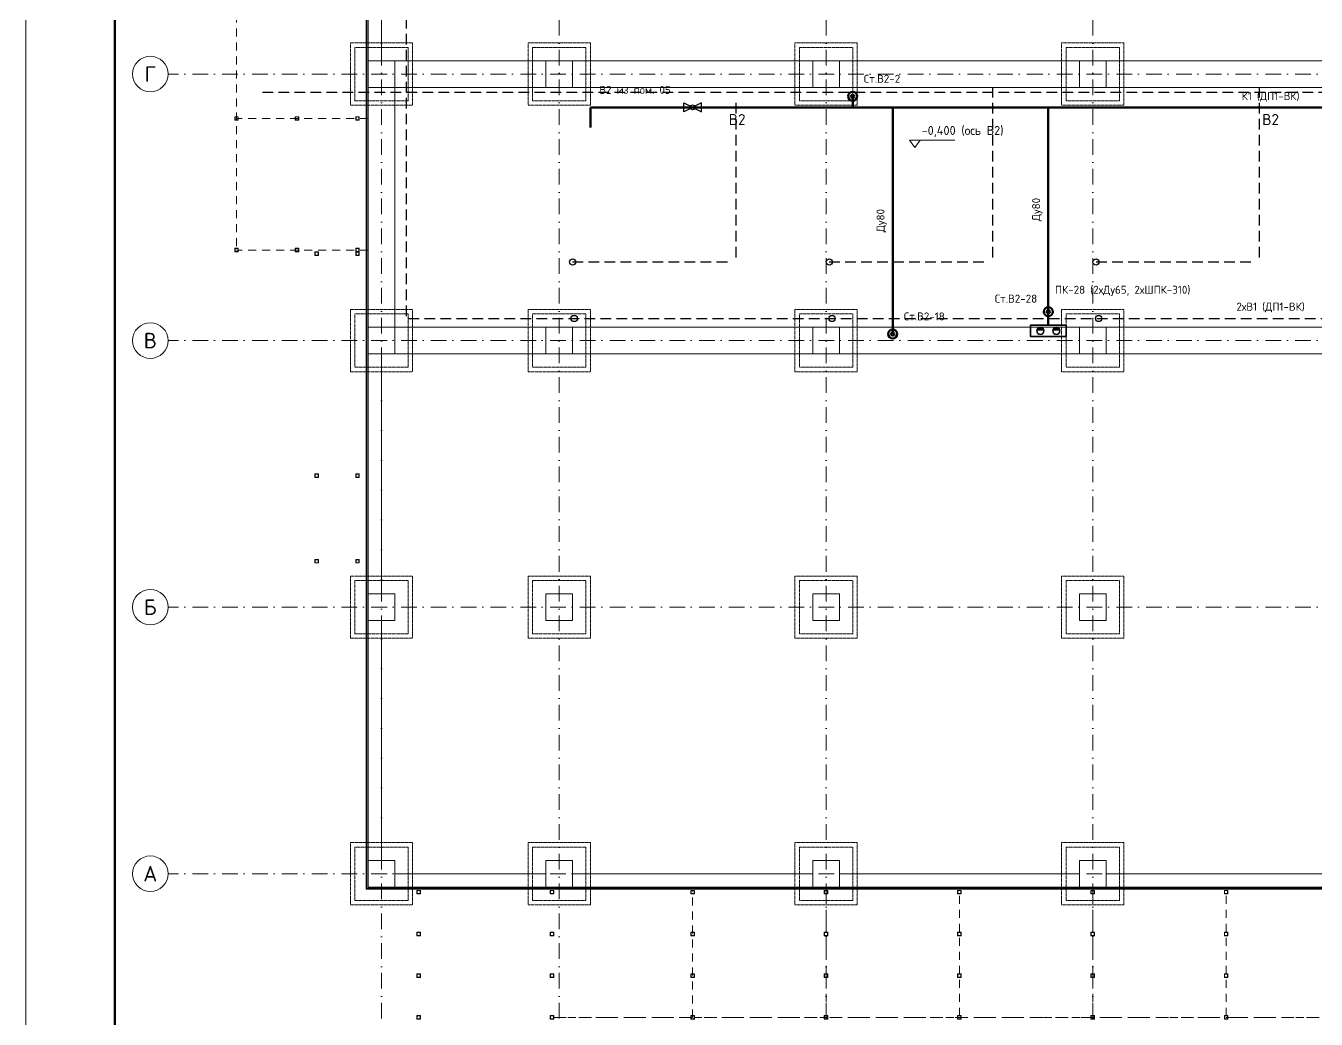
# Model space of a CAD drawing. Header units: millimetres. Extents: x 0 to 2118900, y -20000 to 84100.
# Drawn here: x 0 to 29026, y 20725 to 43086 of the extents above; entities that cross this region are included whole.
import ezdxf
from ezdxf.enums import TextEntityAlignment as Align

# ---------------------------------------------------------------- set-up
doc = ezdxf.new("R2010")
doc.units = ezdxf.units.MM
for name, pattern in [('DASHED', [1.524, 1.27, -0.254]), ('Dot & Dashed', [670.277762, 352.777767, -176.388884, 0, -141.111112]), ('thk_line_type', [315, 180, -135]), ('ПТ_ШТРИХ', [6, 4, -2]), ('Штриховая (2)', [564.444447, 282.222223, -282.222223])]:
    doc.linetypes.add(name, pattern=pattern)
for name, color, linetype, lineweight in [('АР_подоснова', 8, 'Continuous', 13), ('ПТ_арматура', 7, 'Continuous', 30), ('ПТ_В2', 3, 'Continuous', 50), ('ПТ_оси', 8, 'Continuous', 13), ('ПТ_ПК', 30, 'Continuous', 35), ('ПТ_рамка', 7, 'Continuous', 50), ('ПТ_рамка_тонк', 7, 'Continuous', 18), ('ПТ_смежные', 8, 'Continuous', 35), ('ПТ_текст', 7, 'Continuous', 18)]:
    doc.layers.add(name, color=color, linetype=linetype, lineweight=lineweight)
doc.styles.add('АР_текст_1', font='arial.ttf')
doc.styles.add('ПТ', font='isocpeur.ttf')

# ---------------------------------------------------------------- blocks, each defined once
blk = doc.blocks.new('Колонна SHS ГК 27')
at = {"color": 0, "linetype": 'Continuous', "lineweight": -2}
for p, q in [((40, 40), (-40, 40)), ((-40, 40), (-40, -40)), ((-33.7, -33.7), (-33.7, 33.7)), ((-33.7, 33.7), (33.7, 33.7)), ((33.7, 33.7), (33.7, -33.7)), ((40, -40), (40, 40)), ((-40, -40), (40, -40)), ((33.7, -33.7), (-33.7, -33.7))]:
    blk.add_line(p, q, dxfattribs=at)
blk = doc.blocks.new('Перекрытие_1', base_point=(-300, 11700))
at = {"color": 0, "linetype": 'Continuous', "lineweight": -2, "flags": 128}
blk.add_lwpolyline([(-300, 11700), (-300, 18300), (98300, 18300), (98300, 11700), (52300, 11700), (52300, 5700), (45700, 5700), (45700, 11700)], close=True, dxfattribs=at)
blk = doc.blocks.new('Перекрытие_3', base_point=(-700, 12700))
at = {"color": 0, "linetype": 'Dashed', "lineweight": -2, "flags": 128}
blk.add_lwpolyline([(-700, 12700), (700, 12700), (700, 11300), (-700, 11300)], close=True, dxfattribs=at)
blk = doc.blocks.new('Перекрытие_4', base_point=(-600, 12600))
at = {"color": 0, "linetype": 'Dashed', "lineweight": -2, "flags": 128}
blk.add_lwpolyline([(-600, 12600), (600, 12600), (600, 11400), (-600, 11400)], close=True, dxfattribs=at)
blk = doc.blocks.new('Перекрытие_5', base_point=(3300, 12700))
at = {"color": 0, "linetype": 'Dashed', "lineweight": -2, "flags": 128}
blk.add_lwpolyline([(3300, 12700), (4700, 12700), (4700, 11300), (3300, 11300)], close=True, dxfattribs=at)
blk = doc.blocks.new('Перекрытие_6', base_point=(3400, 12600))
at = {"color": 0, "linetype": 'Dashed', "lineweight": -2, "flags": 128}
blk.add_lwpolyline([(3400, 12600), (4600, 12600), (4600, 11400), (3400, 11400)], close=True, dxfattribs=at)
blk = doc.blocks.new('Перекрытие_35', base_point=(15300, 12700))
at = {"color": 0, "linetype": 'Dashed', "lineweight": -2, "flags": 128}
blk.add_lwpolyline([(15300, 12700), (16700, 12700), (16700, 11300), (15300, 11300)], close=True, dxfattribs=at)
blk = doc.blocks.new('Перекрытие_36', base_point=(15400, 12600))
at = {"color": 0, "linetype": 'Dashed', "lineweight": -2, "flags": 128}
blk.add_lwpolyline([(15400, 12600), (16600, 12600), (16600, 11400), (15400, 11400)], close=True, dxfattribs=at)
blk = doc.blocks.new('Перекрытие_37', base_point=(9300, 12700))
at = {"color": 0, "linetype": 'Dashed', "lineweight": -2, "flags": 128}
blk.add_lwpolyline([(9300, 12700), (10700, 12700), (10700, 11300), (9300, 11300)], close=True, dxfattribs=at)
blk = doc.blocks.new('Перекрытие_38', base_point=(9400, 12600))
at = {"color": 0, "linetype": 'Dashed', "lineweight": -2, "flags": 128}
blk.add_lwpolyline([(9400, 12600), (10600, 12600), (10600, 11400), (9400, 11400)], close=True, dxfattribs=at)
blk = doc.blocks.new('Перекрытие_39', base_point=(-700, 6700))
at = {"color": 0, "linetype": 'Dashed', "lineweight": -2, "flags": 128}
blk.add_lwpolyline([(-700, 6700), (700, 6700), (700, 5300), (-700, 5300)], close=True, dxfattribs=at)
blk = doc.blocks.new('Перекрытие_40', base_point=(-600, 6600))
at = {"color": 0, "linetype": 'Dashed', "lineweight": -2, "flags": 128}
blk.add_lwpolyline([(-600, 6600), (600, 6600), (600, 5400), (-600, 5400)], close=True, dxfattribs=at)
blk = doc.blocks.new('Перекрытие_41', base_point=(3300, 6700))
at = {"color": 0, "linetype": 'Dashed', "lineweight": -2, "flags": 128}
blk.add_lwpolyline([(3300, 6700), (4700, 6700), (4700, 5300), (3300, 5300)], close=True, dxfattribs=at)
blk = doc.blocks.new('Перекрытие_42', base_point=(3400, 6600))
at = {"color": 0, "linetype": 'Dashed', "lineweight": -2, "flags": 128}
blk.add_lwpolyline([(3400, 6600), (4600, 6600), (4600, 5400), (3400, 5400)], close=True, dxfattribs=at)
blk = doc.blocks.new('Перекрытие_71', base_point=(15300, 6700))
at = {"color": 0, "linetype": 'Dashed', "lineweight": -2, "flags": 128}
blk.add_lwpolyline([(15300, 6700), (16700, 6700), (16700, 5300), (15300, 5300)], close=True, dxfattribs=at)
blk = doc.blocks.new('Перекрытие_72', base_point=(15400, 6600))
at = {"color": 0, "linetype": 'Dashed', "lineweight": -2, "flags": 128}
blk.add_lwpolyline([(15400, 6600), (16600, 6600), (16600, 5400), (15400, 5400)], close=True, dxfattribs=at)
blk = doc.blocks.new('Перекрытие_73', base_point=(9300, 6700))
at = {"color": 0, "linetype": 'Dashed', "lineweight": -2, "flags": 128}
blk.add_lwpolyline([(9300, 6700), (10700, 6700), (10700, 5300), (9300, 5300)], close=True, dxfattribs=at)
blk = doc.blocks.new('Перекрытие_74', base_point=(9400, 6600))
at = {"color": 0, "linetype": 'Dashed', "lineweight": -2, "flags": 128}
blk.add_lwpolyline([(9400, 6600), (10600, 6600), (10600, 5400), (9400, 5400)], close=True, dxfattribs=at)
blk = doc.blocks.new('Перекрытие_75', base_point=(-700, 700))
at = {"color": 0, "linetype": 'Dashed', "lineweight": -2, "flags": 128}
blk.add_lwpolyline([(-700, 700), (700, 700), (700, -700), (-700, -700)], close=True, dxfattribs=at)
blk = doc.blocks.new('Перекрытие_76', base_point=(-600, 600))
at = {"color": 0, "linetype": 'Dashed', "lineweight": -2, "flags": 128}
blk.add_lwpolyline([(-600, 600), (600, 600), (600, -600), (-600, -600)], close=True, dxfattribs=at)
blk = doc.blocks.new('Перекрытие_77', base_point=(3300, 700))
at = {"color": 0, "linetype": 'Dashed', "lineweight": -2, "flags": 128}
blk.add_lwpolyline([(3300, 700), (4700, 700), (4700, -700), (3300, -700)], close=True, dxfattribs=at)
blk = doc.blocks.new('Перекрытие_78', base_point=(3400, 600))
at = {"color": 0, "linetype": 'Dashed', "lineweight": -2, "flags": 128}
blk.add_lwpolyline([(3400, 600), (4600, 600), (4600, -600), (3400, -600)], close=True, dxfattribs=at)
blk = doc.blocks.new('Перекрытие_107', base_point=(15300, 700))
at = {"color": 0, "linetype": 'Dashed', "lineweight": -2, "flags": 128}
blk.add_lwpolyline([(15300, 700), (16700, 700), (16700, -700), (15300, -700)], close=True, dxfattribs=at)
blk = doc.blocks.new('Перекрытие_108', base_point=(15400, 600))
at = {"color": 0, "linetype": 'Dashed', "lineweight": -2, "flags": 128}
blk.add_lwpolyline([(15400, 600), (16600, 600), (16600, -600), (15400, -600)], close=True, dxfattribs=at)
blk = doc.blocks.new('Перекрытие_109', base_point=(9300, 700))
at = {"color": 0, "linetype": 'Dashed', "lineweight": -2, "flags": 128}
blk.add_lwpolyline([(9300, 700), (10700, 700), (10700, -700), (9300, -700)], close=True, dxfattribs=at)
blk = doc.blocks.new('Перекрытие_110', base_point=(9400, 600))
at = {"color": 0, "linetype": 'Dashed', "lineweight": -2, "flags": 128}
blk.add_lwpolyline([(9400, 600), (10600, 600), (10600, -600), (9400, -600)], close=True, dxfattribs=at)
blk = doc.blocks.new('Перекрытие_111', base_point=(-700, 18700))
at = {"color": 0, "linetype": 'Dashed', "lineweight": -2, "flags": 128}
blk.add_lwpolyline([(-700, 18700), (700, 18700), (700, 17300), (-700, 17300)], close=True, dxfattribs=at)
blk = doc.blocks.new('Перекрытие_112', base_point=(-600, 18600))
at = {"color": 0, "linetype": 'Dashed', "lineweight": -2, "flags": 128}
blk.add_lwpolyline([(-600, 18600), (600, 18600), (600, 17400), (-600, 17400)], close=True, dxfattribs=at)
blk = doc.blocks.new('Перекрытие_113', base_point=(3300, 18700))
at = {"color": 0, "linetype": 'Dashed', "lineweight": -2, "flags": 128}
blk.add_lwpolyline([(3300, 18700), (4700, 18700), (4700, 17300), (3300, 17300)], close=True, dxfattribs=at)
blk = doc.blocks.new('Перекрытие_114', base_point=(3400, 18600))
at = {"color": 0, "linetype": 'Dashed', "lineweight": -2, "flags": 128}
blk.add_lwpolyline([(3400, 18600), (4600, 18600), (4600, 17400), (3400, 17400)], close=True, dxfattribs=at)
blk = doc.blocks.new('Перекрытие_143', base_point=(15300, 18700))
at = {"color": 0, "linetype": 'Dashed', "lineweight": -2, "flags": 128}
blk.add_lwpolyline([(15300, 18700), (16700, 18700), (16700, 17300), (15300, 17300)], close=True, dxfattribs=at)
blk = doc.blocks.new('Перекрытие_144', base_point=(15400, 18600))
at = {"color": 0, "linetype": 'Dashed', "lineweight": -2, "flags": 128}
blk.add_lwpolyline([(15400, 18600), (16600, 18600), (16600, 17400), (15400, 17400)], close=True, dxfattribs=at)
blk = doc.blocks.new('Перекрытие_145', base_point=(9300, 18700))
at = {"color": 0, "linetype": 'Dashed', "lineweight": -2, "flags": 128}
blk.add_lwpolyline([(9300, 18700), (10700, 18700), (10700, 17300), (9300, 17300)], close=True, dxfattribs=at)
blk = doc.blocks.new('Перекрытие_146', base_point=(9400, 18600))
at = {"color": 0, "linetype": 'Dashed', "lineweight": -2, "flags": 128}
blk.add_lwpolyline([(9400, 18600), (10600, 18600), (10600, 17400), (9400, 17400)], close=True, dxfattribs=at)
blk = doc.blocks.new('Перекрытие_291', base_point=(-300, 11700))
at = {"color": 0, "linetype": 'Continuous', "lineweight": -2, "flags": 128}
blk.add_lwpolyline([(-300, 11700), (-300, 18300), (98300, 18300), (98300, 11700), (52300, 11700), (52300, 5700), (45700, 5700), (45700, 11700)], close=True, dxfattribs=at)
blk = doc.blocks.new('Стена_1', base_point=(-225, -225))
at = {"color": 0, "linetype": 'Continuous', "lineweight": -2}
for p, q in [((-336, -336), (-334, -336)), ((-334, -328), (-334, -334)), ((-334, -334), (-328, -334)), ((-334, -336), (98335, -336)), ((-328, -334), (98329, -334))]:
    blk.add_line(p, q, dxfattribs=at)
at = {"color": 0, "linetype": 'Continuous', "lineweight": -2, "flags": 128}
for points in [[(-346, -346), (-346, -336)], [(-346, -346), (98346, -346)], [(98329, -328), (-328, -328)]]:
    blk.add_lwpolyline(points, dxfattribs=at)
blk = doc.blocks.new('Стена_4', base_point=(-225, 40225))
at = {"color": 0, "linetype": 'Continuous', "lineweight": -2}
for p, q in [((-336, 40335), (-336, -334)), ((-334, 40329), (-334, -328)), ((-336, -334), (-336, -336)), ((-334, -328), (-334, -334))]:
    blk.add_line(p, q, dxfattribs=at)
at = {"color": 0, "linetype": 'Continuous', "lineweight": -2, "flags": 128}
for points in [[(-346, 40337), (-346, -336)], [(-328, -328), (-328, 40329)]]:
    blk.add_lwpolyline(points, dxfattribs=at)
blk = doc.blocks.new('Стена_5', base_point=(0, 12000))
at = {"color": 0, "linetype": 'Continuous', "lineweight": -2, "flags": 128}
for points in [[(3700, 12300), (300, 12300)], [(9700, 12300), (4300, 12300)], [(15700, 12300), (10300, 12300)], [(21700, 12300), (16300, 12300)], [(300, 11700), (3700, 11700)], [(4300, 11700), (9700, 11700)], [(10300, 11700), (15700, 11700)], [(16300, 11700), (21700, 11700)]]:
    blk.add_lwpolyline(points, dxfattribs=at)
blk = doc.blocks.new('Стена_11', base_point=(98000, 18000))
at = {"color": 0, "linetype": 'Continuous', "lineweight": -2, "flags": 128}
for points in [[(3700, 18300), (300, 18300)], [(9700, 18300), (4300, 18300)], [(15700, 18300), (10300, 18300)], [(21700, 18300), (16300, 18300)], [(300, 17700), (3700, 17700)], [(4300, 17700), (9700, 17700)], [(10300, 17700), (15700, 17700)], [(16300, 17700), (21700, 17700)]]:
    blk.add_lwpolyline(points, dxfattribs=at)
blk = doc.blocks.new('Стена_12', base_point=(0, 18000))
at = {"color": 0, "linetype": 'Continuous', "lineweight": -2, "flags": 128}
for points in [[(-300, 17700), (-300, 12300)], [(300, 12300), (300, 17700)]]:
    blk.add_lwpolyline(points, dxfattribs=at)
blk = doc.blocks.new('Стена_21', base_point=(-300, 11700))
at = {"color": 0, "linetype": 'Continuous', "lineweight": -2, "flags": 128}
for points in [[(-300, 11700), (-300, 6300)], [(0, 6300), (0, 11700)], [(-300, 5700), (-300, 300)], [(0, 300), (0, 5700)]]:
    blk.add_lwpolyline(points, dxfattribs=at)
blk = doc.blocks.new('Стена_22', base_point=(-300, -300))
at = {"color": 0, "linetype": 'Continuous', "lineweight": -2, "flags": 128}
for points in [[(3700, 0), (300, 0)], [(9700, 0), (4300, 0)], [(15700, 0), (10300, 0)], [(21700, 0), (16300, 0)], [(300, -300), (3700, -300)], [(4300, -300), (9700, -300)], [(10300, -300), (15700, -300)], [(16300, -300), (21700, -300)]]:
    blk.add_lwpolyline(points, dxfattribs=at)
blk = doc.blocks.new('Стена_28', base_point=(-300, 21700))
at = {"color": 0, "linetype": 'Continuous', "lineweight": -2, "flags": 128}
for points in [[(-300, 21700), (-300, 18300)], [(0, 18300), (0, 21700)]]:
    blk.add_lwpolyline(points, dxfattribs=at)
blk = doc.blocks.new('Колонна_1', base_point=(0, 12000))
at = {"color": 0, "linetype": 'Continuous', "lineweight": -2, "flags": 128}
blk.add_lwpolyline([(-300, 12300), (-300, 11700), (300, 11700), (300, 12300)], close=True, dxfattribs=at)
blk = doc.blocks.new('Колонна_2', base_point=(4000, 12000))
at = {"color": 0, "linetype": 'Continuous', "lineweight": -2, "flags": 128}
blk.add_lwpolyline([(3700, 12300), (3700, 11700), (4300, 11700), (4300, 12300)], close=True, dxfattribs=at)
blk = doc.blocks.new('Колонна_17', base_point=(16000, 12000))
at = {"color": 0, "linetype": 'Continuous', "lineweight": -2, "flags": 128}
blk.add_lwpolyline([(15700, 12300), (15700, 11700), (16300, 11700), (16300, 12300)], close=True, dxfattribs=at)
blk = doc.blocks.new('Колонна_18', base_point=(10000, 12000))
at = {"color": 0, "linetype": 'Continuous', "lineweight": -2, "flags": 128}
blk.add_lwpolyline([(9700, 12300), (9700, 11700), (10300, 11700), (10300, 12300)], close=True, dxfattribs=at)
blk = doc.blocks.new('Колонна_19', base_point=(0, 6000))
at = {"color": 0, "linetype": 'Continuous', "lineweight": -2, "flags": 128}
blk.add_lwpolyline([(-300, 6300), (-300, 5700), (300, 5700), (300, 6300)], close=True, dxfattribs=at)
blk = doc.blocks.new('Колонна_20', base_point=(4000, 6000))
at = {"color": 0, "linetype": 'Continuous', "lineweight": -2, "flags": 128}
blk.add_lwpolyline([(3700, 6300), (3700, 5700), (4300, 5700), (4300, 6300)], close=True, dxfattribs=at)
blk = doc.blocks.new('Колонна_35', base_point=(16000, 6000))
at = {"color": 0, "linetype": 'Continuous', "lineweight": -2, "flags": 128}
blk.add_lwpolyline([(15700, 6300), (15700, 5700), (16300, 5700), (16300, 6300)], close=True, dxfattribs=at)
blk = doc.blocks.new('Колонна_36', base_point=(10000, 6000))
at = {"color": 0, "linetype": 'Continuous', "lineweight": -2, "flags": 128}
blk.add_lwpolyline([(9700, 6300), (9700, 5700), (10300, 5700), (10300, 6300)], close=True, dxfattribs=at)
blk = doc.blocks.new('Колонна_37', base_point=(0, 0))
at = {"color": 0, "linetype": 'Continuous', "lineweight": -2, "flags": 128}
blk.add_lwpolyline([(-300, 300), (-300, -300), (300, -300), (300, 300)], close=True, dxfattribs=at)
blk = doc.blocks.new('Колонна_38', base_point=(4000, 0))
at = {"color": 0, "linetype": 'Continuous', "lineweight": -2, "flags": 128}
blk.add_lwpolyline([(3700, 300), (3700, -300), (4300, -300), (4300, 300)], close=True, dxfattribs=at)
blk = doc.blocks.new('Колонна_53', base_point=(16000, 0))
at = {"color": 0, "linetype": 'Continuous', "lineweight": -2, "flags": 128}
blk.add_lwpolyline([(15700, 300), (15700, -300), (16300, -300), (16300, 300)], close=True, dxfattribs=at)
blk = doc.blocks.new('Колонна_54', base_point=(10000, 0))
at = {"color": 0, "linetype": 'Continuous', "lineweight": -2, "flags": 128}
blk.add_lwpolyline([(9700, 300), (9700, -300), (10300, -300), (10300, 300)], close=True, dxfattribs=at)
blk = doc.blocks.new('Колонна_55', base_point=(0, 18000))
at = {"color": 0, "linetype": 'Continuous', "lineweight": -2, "flags": 128}
blk.add_lwpolyline([(-300, 18300), (-300, 17700), (300, 17700), (300, 18300)], close=True, dxfattribs=at)
blk = doc.blocks.new('Колонна_56', base_point=(4000, 18000))
at = {"color": 0, "linetype": 'Continuous', "lineweight": -2, "flags": 128}
blk.add_lwpolyline([(3700, 18300), (3700, 17700), (4300, 17700), (4300, 18300)], close=True, dxfattribs=at)
blk = doc.blocks.new('Колонна_71', base_point=(16000, 18000))
at = {"color": 0, "linetype": 'Continuous', "lineweight": -2, "flags": 128}
blk.add_lwpolyline([(15700, 18300), (15700, 17700), (16300, 17700), (16300, 18300)], close=True, dxfattribs=at)
blk = doc.blocks.new('Колонна_72', base_point=(10000, 18000))
at = {"color": 0, "linetype": 'Continuous', "lineweight": -2, "flags": 128}
blk.add_lwpolyline([(9700, 18300), (9700, 17700), (10300, 17700), (10300, 18300)], close=True, dxfattribs=at)
blk = doc.blocks.new('Балка - Швеллер ПП 27')
at = {"color": 0, "linetype": 'thk_line_type', "lineweight": -2}
blk.add_line((0, 0), (2860, 0), dxfattribs=at)
blk = doc.blocks.new('Балка - Швеллер ПП 27_2')
at = {"color": 0, "linetype": 'Штриховая (2)', "lineweight": -2}
blk.add_line((0, 0), (90250, 0), dxfattribs=at)
blk = doc.blocks.new('Балка - Швеллер ПП 27_3')
at = {"color": 0, "linetype": 'thk_line_type', "lineweight": -2}
blk.add_line((0, 0), (2822, 0), dxfattribs=at)
blk = doc.blocks.new('Балка - Швеллер ПП 27_4')
at = {"color": 0, "linetype": 'thk_line_type', "lineweight": -2}
blk.add_line((0, 0), (90250, 0), dxfattribs=at)
blk = doc.blocks.new('Балка - Швеллер ПП 27_6')
at = {"color": 0, "linetype": 'thk_line_type', "lineweight": -2}
blk.add_line((0, 0), (11920, 0), dxfattribs=at)
blk = doc.blocks.new('Балка - Швеллер ПП 27_7')
at = {"color": 0, "linetype": 'thk_line_type', "lineweight": -2}
blk.add_line((0, 0), (2960, 0), dxfattribs=at)
blk = doc.blocks.new('Стандартный Маркер Сетки_4')
at = {"color": 0, "linetype": 'Dot & Dashed', "lineweight": -2}
blk.add_line((0, 0), (55187, 0), dxfattribs=at)
at = {"color": 0, "lineweight": -2, "style": 'АР_текст_1'}
blk.add_attdef('AC_MarkerText_1', text='', height=300, rotation=90, dxfattribs=at).set_placement((55368, -69), align=Align.TOP_CENTER)
blk = doc.blocks.new('AR_B')
at = {"layer": 'АР_подоснова', "linetype": 'Dot & Dashed'}
for p, q in [((98000, 18000), (-4800, 18000)), ((98000, 12000), (-4800, 12000)), ((98000, 6000), (-4800, 6000)), ((98000, 0), (-4800, 0))]:
    blk.add_line(p, q, dxfattribs=at)
at = {"layer": 'АР_подоснова', "linetype": 'Continuous', "flags": 128}
blk.add_lwpolyline([(51700, 12300), (97700, 12300), (97700, 17700), (300, 17700), (300, 12300), (46300, 12300), (46300, 6300), (51700, 6300)], close=True, dxfattribs=at)
at = {"layer": 'АР_подоснова'}
for name, p in [('Стена_4', (-225, 40225)), ('Стена_28', (-300, 21700)), ('Колонна_55', (0, 18000)), ('Стена_11', (98000, 18000)), ('Колонна_56', (4000, 18000)), ('Колонна_72', (10000, 18000)), ('Колонна_71', (16000, 18000)), ('Стена_12', (0, 18000)), ('Колонна_1', (0, 12000)), ('Стена_5', (0, 12000)), ('Колонна_2', (4000, 12000)), ('Колонна_18', (10000, 12000)), ('Колонна_17', (16000, 12000)), ('Стена_21', (-300, 11700)), ('Колонна_19', (0, 6000)), ('Колонна_20', (4000, 6000)), ('Колонна_36', (10000, 6000)), ('Колонна_35', (16000, 6000)), ('Колонна_37', (0, 0)), ('Колонна_38', (4000, 0)), ('Колонна_54', (10000, 0)), ('Колонна_53', (16000, 0)), ('Стена_22', (-300, -300)), ('Стена_1', (-225, -225))]:
    blk.add_blockref(name, p, dxfattribs=at)
at = {"layer": 'АР_подоснова', "linetype": 'Continuous', "zscale": 1000, "rotation": 270}
for name, p in [('Стандартный Маркер Сетки_4', (0, 40000)), ('Стандартный Маркер Сетки_4', (4000, 40000)), ('Стандартный Маркер Сетки_4', (10000, 40000)), ('Стандартный Маркер Сетки_4', (16000, 40000)), ('Балка - Швеллер ПП 27_6', (-3260, 25958)), ('Колонна SHS ГК 27', (-1459, 13957)), ('Колонна SHS ГК 27', (-539, 13957)), ('Колонна SHS ГК 27', (-1459, 8960)), ('Колонна SHS ГК 27', (-539, 8960)), ('Колонна SHS ГК 27', (-1459, 7034)), ('Колонна SHS ГК 27', (-539, 7034))]:
    blk.add_blockref(name, p, dxfattribs=at)
at = {"layer": 'АР_подоснова', "linetype": 'Dashed'}
for name, p in [('Перекрытие_111', (-700, 18700)), ('Перекрытие_112', (-600, 18600)), ('Перекрытие_113', (3300, 18700)), ('Перекрытие_114', (3400, 18600)), ('Перекрытие_145', (9300, 18700)), ('Перекрытие_146', (9400, 18600)), ('Перекрытие_143', (15300, 18700)), ('Перекрытие_144', (15400, 18600)), ('Перекрытие_3', (-700, 12700)), ('Перекрытие_4', (-600, 12600)), ('Перекрытие_5', (3300, 12700)), ('Перекрытие_6', (3400, 12600)), ('Перекрытие_37', (9300, 12700)), ('Перекрытие_38', (9400, 12600)), ('Перекрытие_35', (15300, 12700)), ('Перекрытие_36', (15400, 12600)), ('Перекрытие_39', (-700, 6700)), ('Перекрытие_41', (3300, 6700)), ('Перекрытие_73', (9300, 6700)), ('Перекрытие_71', (15300, 6700)), ('Перекрытие_40', (-600, 6600)), ('Перекрытие_42', (3400, 6600)), ('Перекрытие_74', (9400, 6600)), ('Перекрытие_72', (15400, 6600)), ('Перекрытие_75', (-700, 700)), ('Перекрытие_76', (-600, 600)), ('Перекрытие_77', (3300, 700)), ('Перекрытие_78', (3400, 600)), ('Перекрытие_109', (9300, 700)), ('Перекрытие_110', (9400, 600)), ('Перекрытие_107', (15300, 700)), ('Перекрытие_108', (15400, 600))]:
    blk.add_blockref(name, p, dxfattribs=at)
at = {"layer": 'АР_подоснова', "linetype": 'Continuous'}
for name in ['Перекрытие_1', 'Перекрытие_291']:
    blk.add_blockref(name, (-300, 11700), dxfattribs=at)
at = {"layer": 'АР_подоснова', "linetype": 'Continuous', "xscale": -1, "zscale": 1000}
for name, p, rotation in [('Колонна SHS ГК 27', (-3260, 17000), 90), ('Колонна SHS ГК 27', (-1899, 17000), 90), ('Колонна SHS ГК 27', (-539, 17000), 90), ('Колонна SHS ГК 27', (-3260, 14037), 90), ('Колонна SHS ГК 27', (-1899, 14037), 90), ('Колонна SHS ГК 27', (-539, 14037), 90), ('Колонна SHS ГК 27', (3835, -415), 90), ('Колонна SHS ГК 27', (7000, -415), 89.99999999999999), ('Балка - Швеллер ПП 27', (7000, -3235), 270), ('Колонна SHS ГК 27', (10000, -415), 89.99999999999999), ('Балка - Швеллер ПП 27_3', (10000, -3197), 270), ('Колонна SHS ГК 27', (13000, -415), 89.99999999999999), ('Балка - Швеллер ПП 27_3', (13000, -3197), 270), ('Колонна SHS ГК 27', (16000, -415), 89.99999999999999), ('Балка - Швеллер ПП 27_3', (16000, -3197), 270), ('Колонна SHS ГК 27', (19000, -415), 89.99999999999999), ('Балка - Швеллер ПП 27_3', (19000, -3197), 270), ('Колонна SHS ГК 27', (3835, -1355), 90), ('Колонна SHS ГК 27', (7000, -1355), 89.99999999999999), ('Колонна SHS ГК 27', (10000, -1355), 89.99999999999999), ('Колонна SHS ГК 27', (13000, -1355), 89.99999999999999), ('Колонна SHS ГК 27', (16000, -1355), 89.99999999999999), ('Колонна SHS ГК 27', (19000, -1355), 89.99999999999999), ('Колонна SHS ГК 27', (3835, -2295), 90), ('Колонна SHS ГК 27', (7000, -2295), 89.99999999999999), ('Колонна SHS ГК 27', (10000, -2295), 89.99999999999999), ('Колонна SHS ГК 27', (13000, -2295), 89.99999999999999), ('Колонна SHS ГК 27', (16000, -2295), 89.99999999999999), ('Колонна SHS ГК 27', (19000, -2295), 89.99999999999999), ('Колонна SHS ГК 27', (3835, -3235), 90), ('Колонна SHS ГК 27', (7000, -3235), 89.99999999999999), ('Колонна SHS ГК 27', (10000, -3235), 89.99999999999999), ('Колонна SHS ГК 27', (13000, -3235), 89.99999999999999), ('Колонна SHS ГК 27', (16000, -3235), 89.99999999999999), ('Колонна SHS ГК 27', (19000, -3235), 89.99999999999999)]:
    blk.add_blockref(name, p, dxfattribs=dict(at, rotation=rotation))
for name, p in [('Балка - Швеллер ПП 27_7', (-300, 17000)), ('Балка - Швеллер ПП 27_7', (-300, 14037)), ('Колонна SHS ГК 27', (835, -415)), ('Колонна SHS ГК 27', (835, -1355)), ('Колонна SHS ГК 27', (835, -2295)), ('Колонна SHS ГК 27', (835, -3235))]:
    blk.add_blockref(name, p, dxfattribs=at)
at = {"layer": 'АР_подоснова', "linetype": 'Continuous', "zscale": 1000}
for name, p in [('Балка - Швеллер ПП 27_4', (3875, -3235)), ('Балка - Швеллер ПП 27_2', (3875, -3237))]:
    blk.add_blockref(name, p, dxfattribs=at)
blk = doc.blocks.new('RISER')
for radius in [1, 0.35]:
    blk.add_circle((0, 0), radius)
blk = doc.blocks.new('PK2')
h = blk.add_hatch(color=7)
h.dxf.hatch_style = 1
h.paths.add_polyline_path([(-2.6, 1.3, 1), (-1, 1.3)])
h = blk.add_hatch(color=7)
h.dxf.hatch_style = 1
h.paths.add_polyline_path([(1, 1.3, 1), (2.6, 1.3)])
blk.add_lwpolyline([(-4, 0), (4, 0), (4, 2.6), (-4, 2.6)], close=True)
for centre in [(-1.8, 1.3), (1.8, 1.3)]:
    blk.add_circle(centre, 0.8)
blk = doc.blocks.new('ELEV')
blk.add_line((0, 1.6), (9, 1.6))
blk.add_lwpolyline([(0, 0), (-1.2, 1.6), (1.2, 1.6)], close=True)
blk = doc.blocks.new('V_BFLY')
blk.add_lwpolyline([(-2, -1), (-2, 1), (2, -1), (2, 1)], close=True)
blk.add_circle((0, 0), 0.55)

msp = doc.modelspace()

# ---------------------------------------------------------------- linework, layer by layer
at = {"layer": 'ПТ_В2'}
for p, q in [((12700, 41250), (15000, 41250)), ((12700, 40800), (12700, 41250)), ((15000, 41250), (18600, 41250)), ((18600, 41250), (18600, 41500)), ((18600, 41250), (19500, 41250)), ((19500, 41250), (19500, 36150)), ((19500, 41250), (23000, 41250)), ((23000, 41250), (23000, 36650)), ((23000, 41250), (30600, 41250)), ((23000, 36650), (23000, 36350))]:
    msp.add_line(p, q, dxfattribs=at)
at = {"layer": 'ПТ_оси', "color": 7}
for centre in [(2800, 42000), (2800, 36000), (2800, 30000), (2800, 24000)]:
    msp.add_circle(centre, 400, dxfattribs=at)
at = {"layer": 'ПТ_рамка', "lineweight": 70}
msp.add_lwpolyline([(2000, 500), (118400, 500), (118400, 83600), (2000, 83600)], close=True, dxfattribs=at)
at = {"layer": 'ПТ_рамка_тонк', "lineweight": 13}
msp.add_lwpolyline([(0, 0), (118900, 0), (118900, 84100), (0, 84100)], close=True, dxfattribs=at)
at = {"layer": 'ПТ_смежные', "linetype": 'ПТ_ШТРИХ', "lineweight": 30, "ltscale": 60}
for p, q in [((8560, 36548), (8560, 51503)), ((5321, 41590), (51787, 41590)), ((21750, 37874), (21750, 41700)), ((27750, 37874), (27750, 41700)), ((15980, 37874), (15980, 41449)), ((12300, 37770), (15816, 37770)), ((18073, 37770), (21589, 37770)), ((24073, 37770), (27589, 37770)), ((8610, 36500), (103337, 36500))]:
    msp.add_line(p, q, dxfattribs=at)
at = {"layer": 'ПТ_смежные', "lineweight": 30}
for centre in [(12300, 37770), (18073, 37770), (24073, 37770), (12334, 36497), (18132, 36497), (24134, 36497)]:
    msp.add_circle(centre, 70, dxfattribs=at)

# ---------------------------------------------------------------- block references
at = {"layer": 'АР_подоснова'}
msp.add_blockref('AR_B', (8000, 24000), dxfattribs=at)
at = {"layer": 'ПТ_арматура', "xscale": 100, "yscale": 100}
msp.add_blockref('V_BFLY', (15000, 41250), dxfattribs=at)
at = {"layer": 'ПТ_В2', "xscale": 100, "yscale": 100}
for p in [(18600, 41500), (23000, 36650), (19500, 36150)]:
    msp.add_blockref('RISER', p, dxfattribs=at)
at = {"layer": 'ПТ_ПК', "xscale": 100, "yscale": 100, "rotation": 180}
msp.add_blockref('PK2', (23000, 36350), dxfattribs=at)
at = {"layer": 'ПТ_текст', "xscale": 100, "yscale": 100}
msp.add_blockref('ELEV', (20000, 40350), dxfattribs=at)

# ---------------------------------------------------------------- texts
at = {"layer": 'ПТ_текст', "style": 'ПТ'}
for s, p in [('Г', (2800, 42000)), ('В', (2800, 36000)), ('Б', (2800, 30000)), ('А', (2800, 24000))]:
    msp.add_text(s, height=350, dxfattribs=at).set_placement(p, align=Align.MIDDLE_CENTER)
for s, height, p in [('Ст.В2-2', 180, (18850, 41750)), ('В2 из пом. 05', 180, (12900, 41500)), ('-0,400 (ось В2)', 200, (20150, 40570)), ('ПК-28 (2хДу65, 2хШПК-310)', 180, (23150, 37000)), ('Ст.В2-18', 180, (19750, 36400))]:
    msp.add_text(s, height=height, dxfattribs=at).set_placement(p, align=Align.BOTTOM_LEFT)
for s, p in [('К1 (ДП1-ВК)', (28000, 41360)), ('2хВ1 (ДП1-ВК)', (28000, 36620))]:
    msp.add_text(s, height=180, dxfattribs=at).set_placement(p, align=Align.BOTTOM_CENTER)
for p in [(16000, 41100), (28000, 41100)]:
    msp.add_text('В2', height=250, dxfattribs=at).set_placement(p, align=Align.TOP_CENTER)
for p in [(22870, 38950), (19370, 38700)]:
    msp.add_text('Ду80', height=180, rotation=90, dxfattribs=at).set_placement(p, align=Align.BOTTOM_CENTER)
msp.add_text('Ст.В2-28', height=180, dxfattribs=at).set_placement((22750, 36800), align=Align.BOTTOM_RIGHT)

doc.saveas('drawing.dxf')
